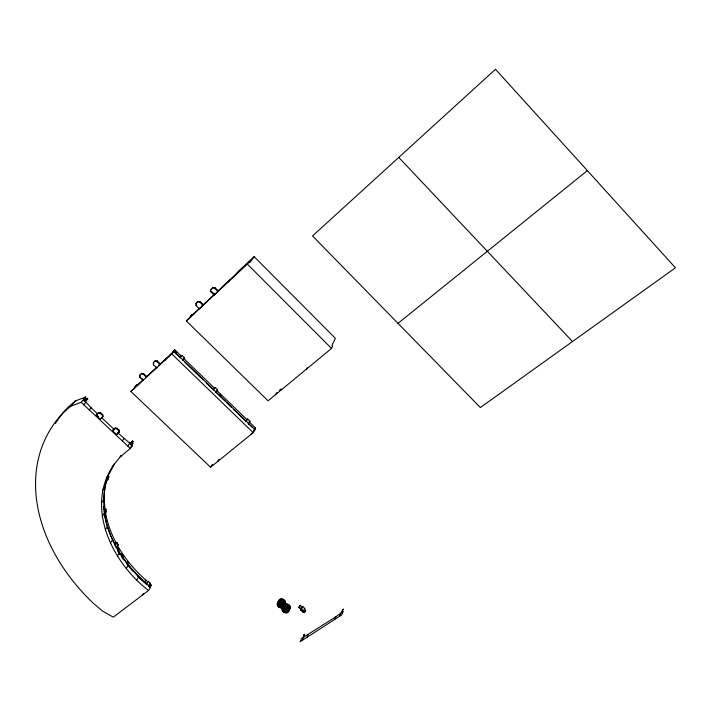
<?xml version="1.0" encoding="UTF-8"?>
<svg xmlns="http://www.w3.org/2000/svg" width="711" height="711" viewBox="0 0 711 711"><rect width="100%" height="100%" fill="white"/><g stroke="black" fill="none" stroke-linecap="round" stroke-linejoin="round"><path stroke-width="1.07" d="M108.552 475.081C92.759 516.71 117.973 561.628 150.519 587.313L148.555 590.45C111.751 562.561 84.298 505.877 114.418 463.919L108.552 475.081L106.339 477.996M108.872 476.601L106.828 479.312L106.206 481.596L108.25 478.885L108.872 476.601L107.876 476.157M339.547 616.304L340.933 612.971L343.209 611.496L341.84 614.819L300.158 641.722L301.633 638.398L335.876 616.793L340.933 612.971M334.792 619.37L335.876 616.793M306.885 637.385L308.014 634.816M302.326 640.327L303.801 637.003M303.419 611.513L304.806 608.447L302.673 606.439L300.566 609.967L302.708 611.984L303.419 611.513L301.268 609.505L302.673 606.439M302.69 611.122L304.237 612.58L305.641 610.367L304.104 608.918L304.806 608.447M304.237 612.58L305.641 610.367M302.708 611.984L303.268 610.749M301.144 609.674L298.824 607.496L300.238 605.283L301.971 606.91M298.824 607.496L300.238 605.283M199.578 308.165L186.353 320.99L268.065 400.817L331.522 348.434L332.668 346.044L331.966 345.333L335.352 338.294L254.138 256.662L238.727 271.051L233.11 277.69M306.352 369.213L307.214 367.765M250.859 434.563L251.774 433.079M275.477 394.694L276.846 392.499M233.955 409.687L245.873 421.223L247.641 418.992L250.005 421.285L249.268 421.899L255.516 427.951L253.898 430.075M143.231 379.621L130.904 391.494L210.589 467.26L253.205 432.661L255.027 429.711L173.955 351.225L158.509 365.578M151.345 585.153L149.754 587.268L151.345 585.153L149.79 583.731L150.412 583.26L148.261 581.296L146.555 583.5L144.804 581.9A116.488 87.035 30.5 0 1 117.253 548.901L116.373 547.168M142.591 594.965L143.613 593.338M149.79 583.731L148.706 585.464L150.261 586.886M148.581 586.166L150.412 583.26M249.268 421.899L248.246 423.516L252.165 427.302M248.299 423.996L250.005 421.285M146.43 584.202L148.261 581.296M245.926 421.703L247.641 418.992M117.093 544.626L118.417 547.212A116.266 86.973 30.5 0 0 145.906 580.176L144.306 582.291A117.146 87.515 30.5 0 1 137.347 575.768M217.45 461.688L218.926 459.377M210.589 467.26L212.509 464.274M136.725 579.927L138.734 576.808M126.291 568.373L128.344 565.289M117.448 556.011L119.537 552.945M116.284 547.63L118.23 544.813L116.906 542.413L116.053 542.582L115.049 544.582L116.213 542.893C110.889 533.357 107.299 522.896 105.432 512.133M116.906 542.413L114.96 545.23L115.84 546.83M213.282 389.672L215.113 387.477L217.513 389.797L215.682 392.001L225.218 401.226M110.383 543.044L112.507 540.013M215.673 392.428L217.513 389.797M213.264 390.099L215.113 387.477M105.264 529.722L107.414 526.709M104.348 514.462L106.357 511.698L105.948 509.218L104.961 509.085M103.93 511.973L105.948 509.218M102.215 516.284L104.393 513.306M254.138 256.662L249.659 262.786L248.877 262.012L217.77 291.19M186.353 320.99L247.348 264.092L248.877 262.012M101.344 503.006L103.539 500.046M102.713 490.146L104.917 487.213M131.384 445.37L132.895 443.371L132.077 442.598L133.179 441.629L132.513 441.007L129.695 443.486M121.341 455.431L120.248 456.88L130.317 448.428L132.495 445.548L117.582 432.644M129.9 443.833L132.513 441.007M133.179 441.629L130.868 444.188L132.077 442.598M127.722 445.993L129.909 443.113M122.274 440.873L123.981 438.66M182.434 360.255L184.389 357.722L181.963 355.367L180.07 357.526L173.608 351.27L174.799 349.776L181.243 356.015M179.99 357.891L181.963 355.367M116.568 434.59L119.421 431.861L119.199 430.173L117.137 428.235L115.298 427.995L112.898 430.164L112.454 430.724L116.568 434.59L119.421 431.861M118.977 432.43L119.199 430.173M112.454 430.724L114.853 428.555L116.693 428.804L117.137 428.235M114.853 428.555L115.298 427.995M174.799 349.776L173.022 351.812L173.608 351.27M130.904 391.494L171.795 353.936L173.955 351.225M223.138 286.675L224.72 284.702M164.872 360.299L166.552 358.193M228.213 281.947L230.231 279.414M169.547 355.998L171.707 353.287M217.877 291.466L218.286 290.959L214.989 287.697L212.953 287.493L210.669 289.759L210.829 291.723L214.118 294.976L217.877 291.466L214.58 288.204L212.545 287.999L212.953 287.493M160.499 364.032L160.064 364.574L156.855 361.481L154.918 361.25L155.354 360.717L157.291 360.939L160.499 364.032L159.113 365.303M214.118 294.976L214.526 294.461L211.896 291.865M203.426 304.815L203.017 305.33L199.747 302.113L197.729 301.899L198.147 301.393L200.155 301.606L203.426 304.815L199.329 308.77L196.067 305.561L196.316 303.117L196.067 305.561M193.481 314.342L195.107 312.342M133.028 389.548L135.259 386.784M153.389 364.681L153.629 362.317L153.389 364.681L156.598 367.756M137.481 385.451L139.205 383.318M156.855 361.481L157.291 360.939M112.214 466.816L121.11 455.644M143.16 374.128L143.604 373.586L146.786 376.634L146.342 377.177L143.16 374.128L141.249 373.897L141.685 373.355L143.604 373.586M188.655 318.848L190.77 316.244M210.829 291.723L211.238 291.217M214.58 288.204L214.989 287.697M199.747 302.113L200.155 301.606M210.669 289.759L211.078 289.253M141.8 378.234L143.382 379.754L142.947 380.305L139.765 377.265L140.209 376.714M139.765 377.265L139.996 374.919M100.127 419.161L102.971 416.406L102.739 414.7L100.66 412.753L98.829 412.513L96.447 414.717L95.985 415.268L100.127 419.161L102.971 416.406M102.517 416.966L102.739 414.7M95.985 415.268L98.367 413.064L100.207 413.304L100.66 412.753M98.367 413.064L98.829 412.513M89.346 409.971L91.159 407.83L83.543 399.546M83.818 404.781L86.182 402.026M87.089 398.267L84.485 401.013L87.089 398.267L87.773 398.915L85.009 401.804M148.555 590.45L113.271 617.175L102.393 611.007L93.257 603.195A177.039 131.731 31 0 1 62.995 412.94L70.736 406.239L81.17 402.293L85.738 396.996L75.357 400.942L67.643 407.625A175.857 131.428 31 0 0 55.449 423.418M83.303 400.613L84.956 398.702L85.791 399.493M70.736 406.239L75.357 400.942M83.765 399.831L84.956 398.702M84.867 401.662L87.773 398.915M195.898 303.633L198.147 301.393M191.606 314.884L192.201 314.324L190.441 316.315L191.037 315.755M201.826 306.068L214.704 294.043M139.552 375.461L141.685 373.355M153.185 362.859L155.354 360.717M136.299 385.184L136.85 384.669L135.063 386.704L135.614 386.197M146.448 376.67L156.9 367.063M184.389 357.722L183.678 358.371L214.384 388.108M130.868 444.188L131.97 443.211L131.313 442.589M131.064 444.979L132.895 443.371M83.445 398.933L85.738 396.996M130.824 446.952L132.495 445.548M279.414 390.375L281.121 388.961M254.911 428.44L255.516 427.951M253.471 430.973L255.027 429.711M398.009 323.354L587.357 170.613M300.566 609.967L301.268 609.505M279.885 602.572L279.636 602.688A2.009 1.466 26.3 0 0 279.592 604.714A2.009 1.466 26.3 0 0 282.089 605.523L282.471 605.337A2.009 1.466 26.3 0 0 282.347 603.141M284.72 607.55L284.48 607.665A2.009 1.466 26 0 0 284.427 609.674A2.009 1.466 26 0 0 286.924 610.491L287.306 610.314A2.009 1.466 26 0 0 287.715 608.9M284.755 604.394L285.404 604.119A3.315 2.417 26 0 1 289.226 605.265A3.315 2.417 26 0 1 289.759 608.429M284.516 605.434L284.844 605.301A3.315 2.417 26 0 1 288.666 606.447A3.315 2.417 26 0 1 289.199 609.62M283.627 606.75L284.284 606.474A3.315 2.417 26 0 1 288.942 608.927M288.382 610.18L288.053 610.322A3.315 2.417 26 0 1 287.288 610.42M114.889 544.262L115.742 544.093M117.359 544.973L118.23 544.813M105.415 511.573L106.357 511.698M107.254 478.441L108.25 478.885M145.906 580.176L147.648 581.767M149.292 584.113L150.848 585.526M144.306 582.291L146.644 584.424M81.17 402.293L130.317 448.428M299.402 607.114L304.815 612.198M85.773 399.786L86.466 400.435M100.207 413.304L102.277 415.26M116.693 428.804L118.755 430.742M91.159 407.83L97.567 413.846M101.566 417.606L114.373 429.64M97.14 415.357L98.518 416.655M171.795 353.936L253.205 432.661M216.775 390.428L246.904 419.606M174.213 350.31L176.408 352.443M219.948 394.596L221.388 395.983M184.869 362.175L203.017 379.745M206.181 382.794L212.491 388.908M226.809 402.764L231.573 407.376M247.348 264.092L331.522 348.434M398.755 157.415L572.497 341.538M111.511 537.649L115.049 544.582M111.023 536.707L106.499 524.238L104.233 513.786M103.433 506.57L103.646 509.698M104.917 509.094L104.153 497.647A116.266 86.973 30.5 0 1 106.419 480.298M132.993 571.217A117.146 87.515 30.5 0 1 130.895 568.889M129.535 567.307A117.146 87.515 30.5 0 1 126.896 564.107M123.714 559.966A117.146 87.515 30.5 0 1 121.794 557.291M119.937 554.571A117.146 87.515 30.5 0 1 117.599 550.901M128.682 563.21A116.915 87.453 30.5 0 1 127.393 561.592M123.572 556.491A116.915 87.453 30.5 0 1 121.697 553.78M119.332 550.127A116.915 87.453 30.5 0 1 117.653 547.363M287.022 609.389A2 1.458 26 0 1 284.835 608.314M283.965 604.83A3.582 2.613 26 0 1 288.622 604.732A3.582 2.613 26 0 1 289.901 608.732M288.257 610.162A3.173 2.32 26 0 1 286.809 610.34M284.018 608.838A3.173 2.32 26 0 1 283.422 607.558M285.28 605.372A3.173 2.32 26 0 1 286.044 605.372M286.835 605.532A3.173 2.32 26 0 1 289.217 609.363M284.062 605.292A3.582 2.613 26 0 1 288.897 606.234A3.582 2.613 26 0 1 288.933 610.118M288.231 610.411A3.582 2.613 26 0 1 286.533 610.447M284.107 609.176A3.582 2.613 26 0 1 283.209 607.772M283.405 606.012A3.582 2.613 26 0 1 289.066 606.821A3.582 2.613 26 0 1 287.288 610.785M283.982 609.434A3.582 2.613 26 0 1 282.96 607.301M284.231 609.167A3.315 2.417 26 0 1 283.405 607.869M286.302 607.576A2.009 1.466 26 0 1 286.773 607.807M287.182 608.118A2.009 1.466 26 0 1 287.502 608.492M288.666 610.545A3.182 2.32 26 0 1 284.693 611.042M284.018 610.589A3.182 2.32 26 0 1 283.467 607.07A3.591 2.622 26.3 0 0 280.507 602.333A3.591 2.622 26.3 0 0 277.592 605.888A3.591 2.622 26.3 0 0 283.52 607.052M284.027 606.732A3.182 2.32 26 0 1 286.275 606.714M287.04 607.034A3.182 2.32 26 0 1 288.675 608.687M282.96 606.936A3.582 2.613 26 0 1 288.719 607.852A3.582 2.613 26 0 1 286.569 611.709A3.582 2.613 26 0 1 282.631 607.532M288.959 610.242A3.315 2.417 26 0 1 288.151 611.22L287.502 611.496A3.315 2.417 26 0 1 285.102 611.282M284.338 610.882A3.315 2.417 26 0 1 282.827 607.736M280.276 606.323A3.324 2.426 26.3 0 0 282.667 606.536L283.316 606.261A3.324 2.426 26.3 0 0 283.547 602.946A3.324 2.426 26.3 0 0 279.441 601.497L278.792 601.773A3.324 2.426 26.3 0 0 279.503 605.914M281.467 602.599A2.009 1.466 26.3 0 1 281.938 602.83M282.649 604.35A2.009 1.466 26.3 0 1 280.01 603.346M279.796 602.937A2.009 1.466 26.3 0 1 279.707 602.528M284.684 604.101A3.315 2.426 26.3 0 1 283.876 605.079L283.227 605.363A3.315 2.426 26.3 0 1 281.654 605.39M279.414 604.208A3.315 2.426 26.3 0 1 278.579 602.91M278.552 601.586A3.315 2.426 26.3 0 1 279.361 600.599L280.01 600.324A3.315 2.426 26.3 0 1 283.174 600.937A3.315 2.426 26.3 0 1 284.782 603.461M279.156 604.474A3.582 2.622 26.3 0 1 279.805 600.271A3.582 2.622 26.3 0 1 284.844 602.919A3.582 2.622 26.3 0 1 281.583 605.754M284.036 605.008A3.182 2.329 26.3 0 1 280.632 606.403A3.182 2.329 26.3 0 1 278.028 603.132A3.182 2.329 26.3 0 1 281.432 601.728M282.196 602.057A3.182 2.329 26.3 0 1 283.84 603.71M279.983 603.035A3.315 2.426 26.3 0 1 279.467 602.413M279.121 600.413A3.315 2.426 26.3 0 1 279.93 599.426L280.578 599.151A3.315 2.426 26.3 0 1 284.4 600.297A3.315 2.426 26.3 0 1 284.942 603.47M278.828 601.888A3.582 2.622 26.3 0 1 280.907 599A3.582 2.622 26.3 0 1 285.191 601.257A3.582 2.622 26.3 0 1 283.849 604.537M279.725 603.292A3.582 2.622 26.3 0 1 279.174 602.626M284.604 603.826A3.182 2.32 26.3 0 1 281.991 605.381M279.192 603.879A3.182 2.32 26.3 0 1 278.596 602.59M278.596 601.959A3.182 2.32 26.3 0 1 279.752 600.582M280.445 600.395A3.182 2.32 26.3 0 1 281.209 600.386M282 600.555A3.182 2.32 26.3 0 1 284.604 603.186M279.281 604.217A3.582 2.622 26.3 0 1 279.93 600.013A3.582 2.622 26.3 0 1 284.96 602.661A3.582 2.622 26.3 0 1 281.707 605.488M343.315 609.176L341.964 611.398L343.315 609.176M304.104 634.603L303.295 636.443L304.672 634.239L304.104 634.603M495.496 69.278L312.538 235.954L480.343 407.545L675.45 267.789L495.496 69.278M279.432 603.737L279.05 603.923A2.009 1.466 26.3 0 0 279.005 605.941A2.009 1.466 26.3 0 0 281.503 606.75L281.885 606.572A2.009 1.466 26.3 0 0 281.929 604.554A2.009 1.466 26.3 0 0 279.432 603.737M284.276 608.723L283.893 608.9A2.009 1.466 26 0 0 283.84 610.909A2.009 1.466 26 0 0 286.337 611.727L286.72 611.549A2.009 1.466 26 0 0 286.773 609.531A2.009 1.466 26 0 0 284.276 608.723M282.889 611.202A3.182 2.32 26 0 0 288.106 611.727A3.182 2.32 26 0 0 284.924 607.727A3.182 2.32 26 0 0 282.889 611.202M282.871 609.931A3.591 2.613 26 0 0 288.799 611.096A3.591 2.613 26 0 0 285.795 606.394A3.591 2.613 26 0 0 282.871 609.931M282.427 610.856A3.591 2.613 26 0 0 288.364 612.02A3.591 2.613 26 0 0 285.36 607.318A3.591 2.613 26 0 0 282.427 610.856M278.054 606.234A3.191 2.329 26.3 0 0 283.271 606.759A3.191 2.329 26.3 0 0 280.081 602.741A3.191 2.329 26.3 0 0 278.054 606.234M278.037 604.963A3.591 2.622 26.3 0 0 283.965 606.128A3.591 2.622 26.3 0 0 280.952 601.408A3.591 2.622 26.3 0 0 278.037 604.963M278.161 604.714A3.591 2.622 26.3 0 0 284.089 605.87A3.591 2.622 26.3 0 0 281.076 601.159A3.591 2.622 26.3 0 0 278.161 604.714"/></g></svg>
